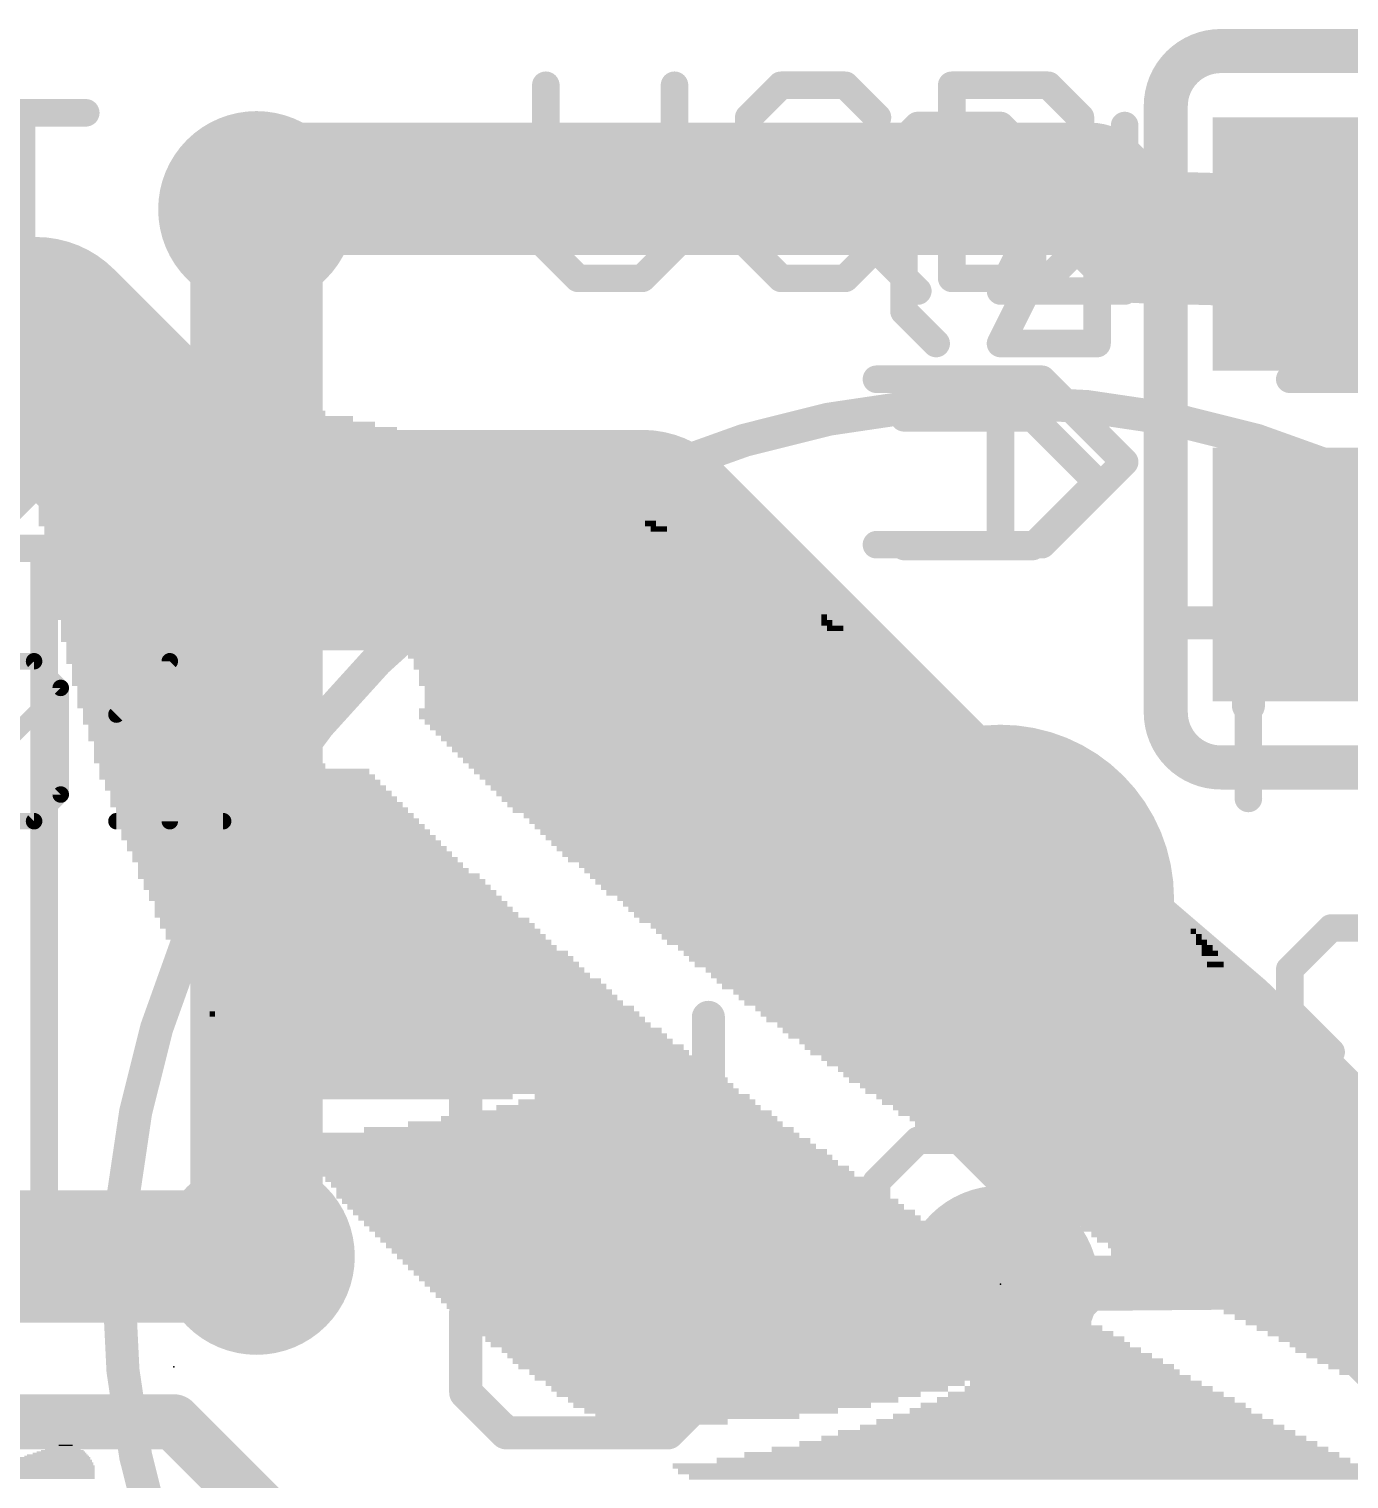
# Model space of a CAD drawing. Extents: x -1.3 to 52.1, y -0.1 to 23.3.
# Drawn here: x 18 to 24.09, y 11.42 to 18.1 of the extents above; entities that cross this region are included whole.
import ezdxf

# ---------------------------------------------------------------- set-up
doc = ezdxf.new("R2010")
doc.units = 0
for name, color, linetype in [('1', 12, 'CONTINUOUS'), ('16', 132, 'CONTINUOUS'), ('17', 110, 'CONTINUOUS'), ('18', 110, 'CONTINUOUS'), ('21', 40, 'CONTINUOUS'), ('22', 40, 'CONTINUOUS'), ('23', 53, 'CONTINUOUS'), ('26', 253, 'CONTINUOUS'), ('27', 5, 'CONTINUOUS')]:
    doc.layers.add(name, color=color, linetype=linetype)

# ---------------------------------------------------------------- blocks, each defined once
blk = doc.blocks.new('ROUNDP')
at = {"const_width": 0.5}
blk.add_lwpolyline([(0, -0.25, 1), (0, 0.25, 1), (0, -0.25)], format="xyb", dxfattribs=at)
blk = doc.blocks.new('RECT')
blk.add_solid([(-0.5, -0.5), (0.5, -0.5), (-0.5, 0.5), (0.5, 0.5)])
blk = doc.blocks.new('ROUNDV')
at = {"const_width": 0.5}
blk.add_lwpolyline([(0, -0.25, 1), (0, 0.25, 1), (0, -0.25)], format="xyb", dxfattribs=at)

msp = doc.modelspace()

# ---------------------------------------------------------------- linework, layer by layer
at = {"layer": '1'}
for points, const_width in [([(19.05, 12.446), (19.05, 17.272)], 0.6096), ([(17.78, 16.51), (18.034, 16.637)], 0.4064), ([(27.09, 12.358), (22.479, 12.319)], 0.254), ([(14.351, 11.684), (18.669, 11.684)], 0.254), ([(18.669, 11.684), (21.209, 9.144)], 0.254)]:
    msp.add_lwpolyline(points, dxfattribs=dict(at, const_width=const_width))
for points, const_width in [([(19.2024, 17.272, 1), (18.8976, 17.272)], 0.3048), ([(18.0794, 16.5461, 1), (17.9886, 16.7279)], 0.2032), ([(18.8976, 12.446, 1), (19.2024, 12.446)], 0.3048), ([(22.4785, 12.3825, 1), (22.4795, 12.2555)], 0.127), ([(18.7139, 11.7289, 1), (18.6241, 11.6391)], 0.127), ([(18.669, 11.6205, 1), (18.669, 11.7475)], 0.127)]:
    msp.add_lwpolyline(points, format="xyb", dxfattribs=dict(at, const_width=const_width))
at = {"layer": '16'}
for points, const_width in [([(19.018, 17.367), (22.892, 17.367)], 0.6096), ([(22.892, 17.367), (23.114, 17.145)], 0.6096), ([(19.05, 17.272), (19.018, 17.367)], 0.4064), ([(23.114, 17.145), (24.257, 17.113)], 0.6096), ([(24.257, 17.113), (26.162, 17.113)], 0.6096), ([(17.145, 15.748), (18.034, 16.637)], 1.016), ([(18.034, 16.637), (18.923, 15.748)], 1.016), ([(18.923, 15.748), (20.828, 15.748)], 1.016), ([(20.828, 15.748), (22.479, 14.097)], 1.016), ([(22.479, 14.097), (23.368, 13.335)], 1.016), ([(22.733, 14.097), (22.479, 14.097)], 0.254), ([(23.368, 13.335), (25.527, 11.176)], 1.016), ([(16.637, 12.446), (19.05, 12.446)], 0.6096), ([(22.479, 12.319), (22.606, 12.319)], 0.254)]:
    msp.add_lwpolyline(points, dxfattribs=dict(at, const_width=const_width))
for points, const_width in [([(19.018, 17.5194, 1), (19.018, 17.2146)], 0.3048), ([(22.9998, 17.4748, 1), (22.7842, 17.2592)], 0.3048), ([(22.892, 17.2146, 1), (22.892, 17.5194)], 0.3048), ([(19.1143, 17.3994, 1), (18.9217, 17.3346)], 0.2032), ([(23.1183, 17.2973, 1), (23.1097, 16.9927)], 0.3048), ([(18.9537, 17.2396, 1), (19.1463, 17.3044)], 0.2032), ([(23.0062, 17.0372, 1), (23.2218, 17.2528)], 0.3048), ([(24.257, 17.2654, 1), (24.257, 16.9606)], 0.3048), ([(18.2136, 16.8166, 1), (17.8544, 16.4574)], 0.508), ([(18.2136, 16.4574, 1), (17.8544, 16.8166)], 0.508), ([(18.923, 16.002, 1), (18.923, 15.494)], 0.508), ([(21.0076, 15.9276, 1), (20.6484, 15.5684)], 0.508), ([(20.828, 15.494, 1), (20.828, 16.002)], 0.508), ([(18.7434, 15.5684, 1), (19.1026, 15.9276)], 0.508), ([(22.6443, 14.2899, 1), (22.3137, 13.9041)], 0.508), ([(22.2994, 13.9174, 1), (22.6586, 14.2766)], 0.508), ([(22.479, 14.1605, 1), (22.479, 14.0335)], 0.127), ([(22.733, 14.0335, 1), (22.733, 14.1605)], 0.127), ([(23.5476, 13.5146, 1), (23.1884, 13.1554)], 0.508), ([(23.2027, 13.1421, 1), (23.5333, 13.5279)], 0.508), ([(19.05, 12.2936, 1), (19.05, 12.5984)], 0.3048), ([(22.479, 12.3825, 1), (22.479, 12.2555)], 0.127), ([(22.606, 12.2555, 1), (22.606, 12.3825)], 0.127)]:
    msp.add_lwpolyline(points, format="xyb", dxfattribs=dict(at, const_width=const_width))
at = {"layer": '21'}
for points, const_width in [([(20.3835, 17.8443), (20.3835, 17.1028)], 0.127), ([(20.9767, 17.1028), (20.9767, 17.8443)], 0.127), ([(21.4673, 17.8443), (21.319, 17.696)], 0.127), ([(21.7639, 17.8443), (21.4673, 17.8443)], 0.127), ([(21.9122, 17.696), (21.7639, 17.8443)], 0.127), ([(22.2545, 16.9545), (22.2545, 17.8443)], 0.127), ([(22.2545, 17.8443), (22.6994, 17.8443)], 0.127), ([(22.6994, 17.8443), (22.8477, 17.696)], 0.127), ([(17.67, 17.7173), (18.2631, 17.7173)], 0.127), ([(17.9666, 16.8275), (17.9666, 17.7173)], 0.127), ([(21.319, 17.696), (21.319, 17.5477)], 0.127), ([(22.8477, 17.696), (22.8477, 17.5477)], 0.127), ([(21.319, 17.5477), (21.4673, 17.3994)], 0.127), ([(22.8477, 17.5477), (22.6994, 17.3994)], 0.127), ([(21.4673, 17.3994), (21.7639, 17.3994)], 0.127), ([(21.7639, 17.3994), (21.9122, 17.2511)], 0.127), ([(22.2545, 17.3994), (22.6994, 17.3994)], 0.127), ([(22.6994, 17.3994), (22.8477, 17.2511)], 0.127), ([(21.9122, 17.2511), (21.9122, 17.1028)], 0.127), ([(22.8477, 17.2511), (22.8477, 17.1028)], 0.127), ([(20.3835, 17.1028), (20.5318, 16.9545)], 0.127), ([(20.8284, 16.9545), (20.9767, 17.1028)], 0.127), ([(21.4673, 16.9545), (21.319, 17.1028)], 0.127), ([(21.9122, 17.1028), (21.7639, 16.9545)], 0.127), ([(22.8477, 17.1028), (22.6994, 16.9545)], 0.127), ([(20.5318, 16.9545), (20.8284, 16.9545)], 0.127), ([(21.7639, 16.9545), (21.4673, 16.9545)], 0.127), ([(22.6994, 16.9545), (22.2545, 16.9545)], 0.127), ([(14.721, 15.71), (18.071, 15.71)], 0.127), ([(18.071, 15.71), (18.071, 12.36)], 0.127), ([(23.622, 15.748), (23.622, 14.986)], 0.1524), ([(23.241, 15.367), (24.003, 15.367)], 0.1524), ([(20.2007, 13.5483), (20.0142, 13.3619)], 0.1524), ([(20.3871, 13.5483), (20.2007, 13.5483)], 0.1524), ([(21.1328, 12.8026), (20.3871, 13.5483)], 0.1524), ([(21.1328, 13.5483), (21.1328, 12.8026)], 0.1524), ([(20.0142, 13.3619), (20.0142, 12.989)], 0.1524), ([(20.0142, 12.989), (20.2007, 12.8026)], 0.1524), ([(20.2007, 12.3789), (20.0142, 12.1925)], 0.1524), ([(21.1328, 12.1925), (20.9464, 12.3789)], 0.1524), ([(18.071, 12.36), (14.721, 12.36)], 0.127), ([(20.0142, 12.1925), (20.0142, 11.8196)], 0.1524), ([(21.1328, 11.8196), (21.1328, 12.1925)], 0.1524), ([(20.0142, 11.8196), (20.2007, 11.6332)], 0.1524), ([(20.9464, 11.6332), (21.1328, 11.8196)], 0.1524), ([(20.2007, 11.6332), (20.9464, 11.6332)], 0.1524)]:
    msp.add_lwpolyline(points, dxfattribs=dict(at, const_width=const_width))
for points, const_width in [([(20.4153, 17.8443, 1), (20.3518, 17.8443)], 0.0635), ([(21.0084, 17.8443, 1), (20.9449, 17.8443)], 0.0635), ([(21.4673, 17.876, 1), (21.4673, 17.8125)], 0.0635), ([(21.4898, 17.8218, 1), (21.4449, 17.8667)], 0.0635), ([(21.7863, 17.8667, 1), (21.7414, 17.8218)], 0.0635), ([(21.7639, 17.8125, 1), (21.7639, 17.876)], 0.0635), ([(22.2545, 17.876, 1), (22.2545, 17.8125)], 0.0635), ([(22.2863, 17.8443, 1), (22.2228, 17.8443)], 0.0635), ([(22.7219, 17.8667, 1), (22.677, 17.8218)], 0.0635), ([(22.6994, 17.8125, 1), (22.6994, 17.876)], 0.0635), ([(17.9983, 17.7173, 1), (17.9348, 17.7173)], 0.0635), ([(18.2631, 17.6855, 1), (18.2631, 17.749)], 0.0635), ([(21.3508, 17.696, 1), (21.2873, 17.696)], 0.0635), ([(21.2966, 17.7184, 1), (21.3415, 17.6735)], 0.0635), ([(21.8897, 17.6735, 1), (21.9346, 17.7184)], 0.0635), ([(22.8795, 17.696, 1), (22.816, 17.696)], 0.0635), ([(22.8253, 17.6735, 1), (22.8702, 17.7184)], 0.0635), ([(21.2873, 17.5477, 1), (21.3508, 17.5477)], 0.0635), ([(21.3415, 17.5701, 1), (21.2966, 17.5252)], 0.0635), ([(22.816, 17.5477, 1), (22.8795, 17.5477)], 0.0635), ([(22.8702, 17.5252, 1), (22.8253, 17.5701)], 0.0635), ([(21.4673, 17.4311, 1), (21.4673, 17.3676)], 0.0635), ([(21.4449, 17.3769, 1), (21.4898, 17.4218)], 0.0635), ([(21.7863, 17.4218, 1), (21.7414, 17.3769)], 0.0635), ([(21.7639, 17.3676, 1), (21.7639, 17.4311)], 0.0635), ([(22.2545, 17.4311, 1), (22.2545, 17.3676)], 0.0635), ([(22.7219, 17.4218, 1), (22.677, 17.3769)], 0.0635), ([(22.677, 17.4218, 1), (22.7219, 17.3769)], 0.0635), ([(22.6994, 17.3676, 1), (22.6994, 17.4311)], 0.0635), ([(21.9439, 17.2511, 1), (21.8804, 17.2511)], 0.0635), ([(22.8795, 17.2511, 1), (22.816, 17.2511)], 0.0635), ([(21.8897, 17.2286, 1), (21.9346, 17.2735)], 0.0635), ([(22.8253, 17.2286, 1), (22.8702, 17.2735)], 0.0635), ([(20.406, 17.1252, 1), (20.361, 17.0803)], 0.0635), ([(20.3518, 17.1028, 1), (20.4153, 17.1028)], 0.0635), ([(20.9449, 17.1028, 1), (21.0084, 17.1028)], 0.0635), ([(20.9991, 17.0803, 1), (20.9542, 17.1252)], 0.0635), ([(21.3415, 17.1252, 1), (21.2966, 17.0803)], 0.0635), ([(21.8804, 17.1028, 1), (21.9439, 17.1028)], 0.0635), ([(21.9346, 17.0803, 1), (21.8897, 17.1252)], 0.0635), ([(22.816, 17.1028, 1), (22.8795, 17.1028)], 0.0635), ([(22.8702, 17.0803, 1), (22.8253, 17.1252)], 0.0635), ([(20.5318, 16.9862, 1), (20.5318, 16.9228)], 0.0635), ([(20.5093, 16.932, 1), (20.5542, 16.977)], 0.0635), ([(20.8059, 16.977, 1), (20.8508, 16.932)], 0.0635), ([(20.8284, 16.9228, 1), (20.8284, 16.9862)], 0.0635), ([(21.4673, 16.9862, 1), (21.4673, 16.9228)], 0.0635), ([(21.4449, 16.932, 1), (21.4898, 16.977)], 0.0635), ([(21.7414, 16.977, 1), (21.7863, 16.932)], 0.0635), ([(21.7639, 16.9228, 1), (21.7639, 16.9862)], 0.0635), ([(22.2545, 16.9862, 1), (22.2545, 16.9228)], 0.0635), ([(22.2228, 16.9545, 1), (22.2863, 16.9545)], 0.0635), ([(22.677, 16.977, 1), (22.7219, 16.932)], 0.0635), ([(22.6994, 16.9228, 1), (22.6994, 16.9862)], 0.0635), ([(17.9348, 16.8275, 1), (17.9983, 16.8275)], 0.0635), ([(22.479, 8.255, 1), (22.479, 16.383, 1), (22.479, 8.255)], 0.1524), ([(18.1028, 15.71, 1), (18.0393, 15.71)], 0.0635), ([(18.071, 15.6783, 1), (18.071, 15.7418)], 0.0635), ([(23.6601, 15.748, 1), (23.5839, 15.748)], 0.0762), ([(23.241, 15.4051, 1), (23.241, 15.3289)], 0.0762), ([(24.003, 15.3289, 1), (24.003, 15.4051)], 0.0762), ([(23.5839, 14.986, 1), (23.6601, 14.986)], 0.0762), ([(20.2007, 13.5864, 1), (20.2007, 13.5102)], 0.0762), ([(20.2276, 13.5214, 1), (20.1737, 13.5752)], 0.0762), ([(20.414, 13.5752, 1), (20.3602, 13.5214)], 0.0762), ([(20.3871, 13.5102, 1), (20.3871, 13.5864)], 0.0762), ([(21.1709, 13.5483, 1), (21.0947, 13.5483)], 0.0762), ([(20.0523, 13.3619, 1), (19.9761, 13.3619)], 0.0762), ([(19.9873, 13.3888, 1), (20.0412, 13.3349)], 0.0762), ([(20.0412, 13.016, 1), (19.9873, 12.9621)], 0.0762), ([(19.9761, 12.989, 1), (20.0523, 12.989)], 0.0762), ([(20.1737, 12.7757, 1), (20.2276, 12.8295)], 0.0762), ([(21.0947, 12.8026, 1), (21.1709, 12.8026)], 0.0762), ([(21.1059, 12.7757, 1), (21.1597, 12.8295)], 0.0762), ([(20.2276, 12.352, 1), (20.1737, 12.4058)], 0.0762), ([(20.9733, 12.4058, 1), (20.9194, 12.352)], 0.0762), ([(18.0393, 12.36, 1), (18.1028, 12.36)], 0.0635), ([(18.071, 12.3283, 1), (18.071, 12.3918)], 0.0635), ([(20.0523, 12.1925, 1), (19.9761, 12.1925)], 0.0762), ([(19.9873, 12.2194, 1), (20.0412, 12.1655)], 0.0762), ([(21.1709, 12.1925, 1), (21.0947, 12.1925)], 0.0762), ([(21.1059, 12.1655, 1), (21.1597, 12.2194)], 0.0762), ([(20.0412, 11.8466, 1), (19.9873, 11.7927)], 0.0762), ([(19.9761, 11.8196, 1), (20.0523, 11.8196)], 0.0762), ([(21.0947, 11.8196, 1), (21.1709, 11.8196)], 0.0762), ([(21.1597, 11.7927, 1), (21.1059, 11.8466)], 0.0762), ([(20.2007, 11.6713, 1), (20.2007, 11.5951)], 0.0762), ([(20.1737, 11.6063, 1), (20.2276, 11.6601)], 0.0762), ([(20.9194, 11.6601, 1), (20.9733, 11.6063)], 0.0762), ([(20.9464, 11.5951, 1), (20.9464, 11.6713)], 0.0762)]:
    msp.add_lwpolyline(points, format="xyb", dxfattribs=dict(at, const_width=const_width))
at = {"layer": '22'}
for points, const_width in [([(23.495, 18.002, 0.4142), (23.241, 17.748)], 0.2032), ([(23.495, 18.0528, 1), (23.495, 17.9512)], 0.1016), ([(23.495, 17.9512, 1), (23.495, 18.0528)], 0.1016), ([(23.2918, 17.748, 1), (23.1902, 17.748)], 0.1016), ([(23.1902, 17.748, 1), (23.2918, 17.748)], 0.1016), ([(22.1828, 17.2789, 1), (22.1828, 17.2154)], 0.0635), ([(22.2052, 17.2247, 1), (22.1603, 17.2696)], 0.0635), ([(22.5018, 17.2696, 1), (22.4569, 17.2247)], 0.0635), ([(22.4794, 17.2154, 1), (22.4794, 17.2789)], 0.0635), ([(22.956, 17.2472, 1), (22.8925, 17.2472)], 0.0635), ([(22.012, 17.1213, 1), (22.057, 17.0764)], 0.0635), ([(22.0663, 17.0989, 1), (22.0028, 17.0989)], 0.0635), ([(22.6594, 17.0989, 1), (22.5959, 17.0989)], 0.0635), ([(22.6052, 17.0764, 1), (22.6501, 17.1213)], 0.0635), ([(22.5959, 16.9506, 1), (22.6594, 16.9506)], 0.0635), ([(22.6561, 16.9364, 1), (22.5993, 16.9648)], 0.0635), ([(22.057, 16.8247, 1), (22.012, 16.7798)], 0.0635), ([(22.0028, 16.8023, 1), (22.0663, 16.8023)], 0.0635), ([(22.1603, 16.6315, 1), (22.2052, 16.6764)], 0.0635), ([(22.4794, 16.6857, 1), (22.4794, 16.6222)], 0.0635), ([(22.9243, 16.6222, 1), (22.9243, 16.6857)], 0.0635), ([(22.451, 16.6682, 1), (22.5078, 16.6398)], 0.0635), ([(22.8925, 16.654, 1), (22.956, 16.654)], 0.0635), ([(22.0345, 16.3434, 1), (22.0345, 16.2799)], 0.0635), ([(22.5111, 16.3116, 1), (22.4476, 16.3116)], 0.0635), ([(22.6501, 16.3341, 1), (22.6052, 16.2892)], 0.0635), ([(22.6277, 16.2799, 1), (22.6277, 16.3434)], 0.0635), ([(22.9467, 15.9926, 1), (22.9018, 16.0375)], 0.0635), ([(22.9018, 15.9926, 1), (22.9467, 16.0375)], 0.0635), ([(22.0345, 15.7502, 1), (22.0345, 15.6867)], 0.0635), ([(22.6052, 15.7409, 1), (22.6501, 15.696)], 0.0635), ([(22.6277, 15.6867, 1), (22.6277, 15.7502)], 0.0635), ([(22.4476, 15.7185, 1), (22.5111, 15.7185)], 0.0635), ([(23.241, 14.954, 0.4142), (23.495, 14.7)], 0.2032), ([(23.2918, 14.954, 1), (23.1902, 14.954)], 0.1016), ([(23.1902, 14.954, 1), (23.2918, 14.954)], 0.1016), ([(23.495, 14.7508, 1), (23.495, 14.6492)], 0.1016), ([(23.495, 14.6492, 1), (23.495, 14.7508)], 0.1016)]:
    msp.add_lwpolyline(points, format="xyb", dxfattribs=dict(at, const_width=const_width))
for points, const_width in [([(25.019, 18.002), (23.495, 18.002)], 0.2032), ([(23.241, 17.748), (23.241, 14.954)], 0.2032), ([(22.1828, 17.2472), (22.0345, 17.0989)], 0.127), ([(22.4794, 17.2472), (22.1828, 17.2472)], 0.127), ([(22.6277, 17.0989), (22.4794, 17.2472)], 0.127), ([(22.9243, 17.2472), (22.9243, 16.654)], 0.127), ([(22.0345, 17.0989), (22.0345, 16.8023)], 0.127), ([(22.6277, 16.9506), (22.6277, 17.0989)], 0.127), ([(22.4794, 16.654), (22.6277, 16.9506)], 0.127), ([(22.0345, 16.8023), (22.1828, 16.654)], 0.127), ([(22.9243, 16.654), (22.4794, 16.654)], 0.127), ([(22.6277, 16.3116), (22.0345, 16.3116)], 0.127), ([(22.4794, 15.7185), (22.4794, 16.3116)], 0.127), ([(22.9243, 16.015), (22.6277, 16.3116)], 0.127), ([(22.6277, 15.7185), (22.9243, 16.015)], 0.127), ([(22.0345, 15.7185), (22.6277, 15.7185)], 0.127), ([(25.019, 14.7), (23.495, 14.7)], 0.2032)]:
    msp.add_lwpolyline(points, dxfattribs=dict(at, const_width=const_width))
at = {"layer": '23'}
for p in [(22.479, 12.319), (18.669, 11.938)]:
    msp.add_point(p, dxfattribs=at)
at = {"layer": '26', "const_width": 0.127}
for points in [[(22.0982, 17.6587), (21.9075, 17.4681)], [(22.4795, 17.6587), (22.0982, 17.6587)], [(22.6701, 17.4681), (22.4795, 17.6587)], [(23.0515, 17.6587), (23.0515, 16.8961)], [(21.9075, 17.4681), (21.9075, 17.0868)], [(22.6701, 17.2774), (22.6701, 17.4681)], [(23.8125, 17.4681), (24.9565, 17.4681)], [(22.4795, 16.8961), (22.6701, 17.2774)], [(21.9075, 17.0868), (22.0982, 16.8961)], [(23.0515, 16.8961), (22.4795, 16.8961)], [(22.6701, 16.4893), (21.9075, 16.4893)], [(22.4795, 15.7267), (22.4795, 16.4893)], [(23.0515, 16.108), (22.6701, 16.4893)], [(24.5752, 16.4893), (23.8125, 16.4893)], [(22.6701, 15.7267), (23.0515, 16.108)], [(21.9075, 15.7267), (22.6701, 15.7267)], [(23.8125, 15.7267), (24.5752, 15.7267)], [(21.7168, 14.5573), (21.7168, 15.3199)], [(23.6218, 14.5573), (23.6218, 15.3199)], [(23.0515, 13.7692), (23.0515, 14.1506)], [(21.9075, 13.7692), (22.0982, 13.9599)], [(22.0982, 13.9599), (23.0515, 13.9599)], [(23.8125, 13.7692), (24.0032, 13.9599)], [(24.0032, 13.9599), (24.9565, 13.9599)], [(21.9075, 13.5786), (21.9075, 13.7692)], [(23.8125, 13.5786), (23.8125, 13.7692)], [(22.0982, 13.3879), (21.9075, 13.5786)], [(24.0032, 13.3879), (23.8125, 13.5786)], [(22.0982, 12.9812), (21.9075, 12.7905)], [(22.2888, 12.9812), (22.0982, 12.9812)], [(22.4795, 12.7905), (22.2888, 12.9812)], [(22.8608, 12.9812), (23.0515, 12.7905)], [(24.0032, 12.9812), (23.8125, 12.7905)], [(24.1938, 12.9812), (24.0032, 12.9812)], [(21.9075, 12.7905), (21.9075, 12.4092)], [(22.4795, 12.4092), (22.4795, 12.7905)], [(23.0515, 12.7905), (23.0515, 12.4092)], [(23.8125, 12.7905), (23.8125, 12.4092)], [(21.9075, 12.4092), (22.0982, 12.2185)], [(22.6701, 12.2185), (22.4795, 12.4092)], [(23.0515, 12.4092), (22.8608, 12.2185)], [(23.8125, 12.4092), (24.0032, 12.2185)], [(22.8608, 12.2185), (22.6701, 12.2185)]]:
    msp.add_lwpolyline(points, dxfattribs=at)
at = {"layer": '26', "const_width": 0.0635}
for points in [[(22.0982, 17.6905, 1), (22.0982, 17.627)], [(22.1206, 17.6363, 1), (22.0757, 17.6812)], [(22.5019, 17.6812, 1), (22.457, 17.6363)], [(22.4795, 17.627, 1), (22.4795, 17.6905)], [(23.0832, 17.6587, 1), (23.0197, 17.6587)], [(21.885, 17.4905, 1), (21.93, 17.4456)], [(21.9393, 17.4681, 1), (21.8758, 17.4681)], [(22.7019, 17.4681, 1), (22.6384, 17.4681)], [(22.6477, 17.4456, 1), (22.6926, 17.4905)], [(23.8125, 17.4998, 1), (23.8125, 17.4363)], [(22.6985, 17.2632, 1), (22.6418, 17.2916)], [(22.6384, 17.2774, 1), (22.7019, 17.2774)], [(21.93, 17.1092, 1), (21.885, 17.0643)], [(21.8758, 17.0868, 1), (21.9393, 17.0868)], [(22.0757, 16.8736, 1), (22.1206, 16.9185)], [(22.4795, 16.9278, 1), (22.4795, 16.8643)], [(22.4511, 16.9103, 1), (22.5079, 16.8819)], [(23.0197, 16.8961, 1), (23.0832, 16.8961)], [(23.0515, 16.8643, 1), (23.0515, 16.9278)], [(21.9075, 16.5211, 1), (21.9075, 16.4576)], [(22.5112, 16.4893, 1), (22.4477, 16.4893)], [(22.6926, 16.5118, 1), (22.6477, 16.4669)], [(22.6701, 16.4576, 1), (22.6701, 16.5211)], [(23.8125, 16.5211, 1), (23.8125, 16.4576)], [(23.0739, 16.0856, 1), (23.029, 16.1305)], [(23.029, 16.0856, 1), (23.0739, 16.1305)], [(21.9075, 15.7584, 1), (21.9075, 15.6949)], [(22.6477, 15.7491, 1), (22.6926, 15.7042)], [(22.6701, 15.6949, 1), (22.6701, 15.7584)], [(23.8125, 15.7584, 1), (23.8125, 15.6949)], [(22.4477, 15.7267, 1), (22.5112, 15.7267)], [(21.7486, 15.3199, 1), (21.6851, 15.3199)], [(23.6536, 15.3199, 1), (23.5901, 15.3199)], [(21.6851, 14.5573, 1), (21.7486, 14.5573)], [(23.5901, 14.5573, 1), (23.6536, 14.5573)], [(23.0832, 14.1506, 1), (23.0197, 14.1506)], [(22.0982, 13.9916, 1), (22.0982, 13.9281)], [(22.1206, 13.9374, 1), (22.0757, 13.9823)], [(23.0515, 13.9281, 1), (23.0515, 13.9916)], [(24.0032, 13.9916, 1), (24.0032, 13.9281)], [(24.0256, 13.9374, 1), (23.9807, 13.9823)], [(21.885, 13.7917, 1), (21.93, 13.7468)], [(21.9393, 13.7692, 1), (21.8758, 13.7692)], [(23.0197, 13.7692, 1), (23.0832, 13.7692)], [(23.79, 13.7917, 1), (23.835, 13.7468)], [(23.8442, 13.7692, 1), (23.7808, 13.7692)], [(21.93, 13.601, 1), (21.885, 13.5561)], [(23.835, 13.601, 1), (23.79, 13.5561)], [(21.8758, 13.5786, 1), (21.9393, 13.5786)], [(23.7808, 13.5786, 1), (23.8442, 13.5786)], [(22.0757, 13.3654, 1), (22.1206, 13.4104)], [(23.9807, 13.3654, 1), (24.0256, 13.4104)], [(22.0982, 13.0129, 1), (22.0982, 12.9494)], [(22.1206, 12.9587, 1), (22.0757, 13.0036)], [(22.3113, 13.0036, 1), (22.2664, 12.9587)], [(22.2888, 12.9494, 1), (22.2888, 13.0129)], [(22.8833, 13.0036, 1), (22.8384, 12.9587)], [(24.0032, 13.0129, 1), (24.0032, 12.9494)], [(24.0256, 12.9587, 1), (23.9807, 13.0036)], [(21.885, 12.8129, 1), (21.93, 12.768)], [(21.9393, 12.7905, 1), (21.8758, 12.7905)], [(22.5112, 12.7905, 1), (22.4477, 12.7905)], [(22.457, 12.768, 1), (22.5019, 12.8129)], [(23.0832, 12.7905, 1), (23.0197, 12.7905)], [(23.029, 12.768, 1), (23.0739, 12.8129)], [(23.79, 12.8129, 1), (23.835, 12.768)], [(23.8442, 12.7905, 1), (23.7808, 12.7905)], [(21.93, 12.4316, 1), (21.885, 12.3867)], [(21.8758, 12.4092, 1), (21.9393, 12.4092)], [(22.5019, 12.4316, 1), (22.457, 12.3867)], [(22.4477, 12.4092, 1), (22.5112, 12.4092)], [(23.0197, 12.4092, 1), (23.0832, 12.4092)], [(23.0739, 12.3867, 1), (23.029, 12.4316)], [(23.835, 12.4316, 1), (23.79, 12.3867)], [(23.7808, 12.4092, 1), (23.8442, 12.4092)], [(22.0757, 12.1961, 1), (22.1206, 12.241)], [(22.6701, 12.2503, 1), (22.6701, 12.1868)], [(22.6477, 12.1961, 1), (22.6926, 12.241)], [(22.8384, 12.241, 1), (22.8833, 12.1961)], [(22.8608, 12.1868, 1), (22.8608, 12.2503)], [(23.9807, 12.1961, 1), (24.0256, 12.241)]]:
    msp.add_lwpolyline(points, format="xyb", dxfattribs=at)
at = {"layer": '27', "const_width": 0.0762}
for points in [[(17.7791, 15.1895), (18.0249, 15.1895)], [(18.0249, 15.1895), (18.1478, 15.0667)], [(18.4047, 14.9438), (18.6504, 15.1895)], [(18.6504, 15.1895), (18.6504, 14.4523)], [(17.6563, 14.5752), (18.1478, 15.0667)], [(18.1478, 15.0667), (18.1478, 14.5752)], [(18.1478, 14.5752), (18.0249, 14.4523)], [(18.0249, 14.4523), (17.7791, 14.4523)], [(18.4047, 14.4523), (18.8962, 14.4523)]]:
    msp.add_lwpolyline(points, dxfattribs=at)
at = {"layer": '27', "const_width": 0.0381}
for points in [[(18.0384, 15.203, 1), (18.0114, 15.1761)], [(18.0249, 15.1705, 1), (18.0249, 15.2086)], [(18.6695, 15.1895, 1), (18.6314, 15.1895)], [(18.6639, 15.1761, 1), (18.637, 15.203)], [(18.1668, 15.0667, 1), (18.1287, 15.0667)], [(18.1612, 15.0532, 1), (18.1343, 15.0801)], [(18.1343, 15.0532, 1), (18.1612, 15.0801)], [(18.3912, 14.9573, 1), (18.4182, 14.9303)], [(18.1287, 14.5752, 1), (18.1668, 14.5752)], [(18.1612, 14.5617, 1), (18.1343, 14.5886)], [(18.0114, 14.4658, 1), (18.0384, 14.4388)], [(18.0249, 14.4333, 1), (18.0249, 14.4714)], [(18.4047, 14.4714, 1), (18.4047, 14.4333)], [(18.6314, 14.4523, 1), (18.6695, 14.4523)], [(18.8962, 14.4333, 1), (18.8962, 14.4714)]]:
    msp.add_lwpolyline(points, format="xyb", dxfattribs=at)

# ---------------------------------------------------------------- block references
at = {"layer": '16', "xscale": 1.1684, "yscale": 1.6002, "rotation": 270}
for p in [(24.257, 17.113), (24.257, 15.589)]:
    msp.add_blockref('RECT', p, dxfattribs=at)
at = {"layer": '17', "xscale": 1.6002, "yscale": 1.6002, "rotation": 270}
msp.add_blockref('ROUNDP', (22.479, 14.097), dxfattribs=at)
msp.add_blockref('ROUNDP', (22.479, 14.097), dxfattribs=at)
at = {"layer": '18', "xscale": 0.9064, "yscale": 0.9064}
for p in [(19.05, 17.272), (19.05, 17.272), (18.034, 16.637), (18.034, 16.637), (19.05, 12.446), (19.05, 12.446), (22.479, 12.319), (22.479, 12.319)]:
    msp.add_blockref('ROUNDV', p, dxfattribs=at)
at = {"layer": '21', "rotation": 180}
for p, xscale, yscale in [((18.1641, 11.5633), 0.1397, 0.0063), ((18.1705, 11.5697), 0.1016, 0.0064), ((18.1706, 11.5761), 0.0635, 0.0063), ((18.0912, 11.4935), 0.4127, 0.0064), ((18.0944, 11.4999), 0.3937, 0.0063), ((18.1039, 11.5062), 0.3747, 0.0064), ((18.1134, 11.5126), 0.3429, 0.0063), ((18.1197, 11.5189), 0.3302, 0.0064), ((18.1293, 11.5252), 0.2985, 0.0063), ((18.1324, 11.5316), 0.2794, 0.0064), ((18.142, 11.538), 0.2477, 0.0063), ((18.1483, 11.5443), 0.2222, 0.0064), ((18.1547, 11.5507), 0.1969, 0.0063), ((18.1578, 11.557), 0.1651, 0.0064), ((17.9959, 11.43), 0.616, 0.0064), ((18.0054, 11.4364), 0.5969, 0.0063), ((18.015, 11.4427), 0.5779, 0.0064), ((18.0245, 11.449), 0.5588, 0.0063), ((18.0372, 11.4554), 0.5334, 0.0064), ((18.0435, 11.4618), 0.5207, 0.0063), ((18.0563, 11.4681), 0.4953, 0.0064), ((18.0626, 11.4745), 0.4826, 0.0063), ((18.0721, 11.4808), 0.4636, 0.0064), ((18.0785, 11.4871), 0.4381, 0.0063), ((17.9864, 11.4237), 0.635, 0.0063)]:
    msp.add_blockref('RECT', p, dxfattribs=dict(at, xscale=xscale, yscale=yscale))
at = {"layer": '22', "yscale": 0.0254, "rotation": 180}
for p, xscale in [((18.2245, 16.4592), 0.4572), ((18.3769, 16.4338), 0.762), ((18.4785, 16.4084), 0.9652), ((18.5547, 16.383), 1.1176), ((18.6182, 16.3576), 1.2446), ((18.6817, 16.3322), 1.3716), ((18.7452, 16.3068), 1.4986), ((18.796, 16.2814), 1.6002), ((18.8595, 16.256), 1.6764), ((18.9103, 16.2306), 1.778), ((18.9484, 16.2052), 1.8542), ((18.9865, 16.1798), 1.9304), ((19.0246, 16.1544), 2.0066), ((19.0754, 16.129), 2.1082), ((19.1008, 16.1036), 2.159), ((19.1389, 16.0782), 2.2352), ((19.177, 16.0528), 2.3114), ((19.2151, 16.0274), 2.3876), ((19.2405, 16.002), 2.4384), ((19.2786, 15.9766), 2.4638), ((19.2913, 15.9512), 2.4892), ((19.304, 15.9258), 2.5146), ((19.3167, 15.9004), 2.54), ((19.3294, 15.875), 2.5654), ((19.3421, 15.8496), 2.5908), ((19.3548, 15.8242), 2.6162), ((19.3802, 15.7988), 2.6162), ((19.3929, 15.7734), 2.6416), ((20.8661, 15.8242), 0.0508), ((20.9042, 15.7988), 0.0762), ((20.9423, 15.7734), 0.1016), ((19.3929, 15.748), 2.6416), ((19.4056, 15.7226), 2.667), ((19.4183, 15.6972), 2.6924), ((20.9677, 15.748), 0.1524), ((21.0058, 15.7226), 0.1778), ((21.0312, 15.6972), 0.2286), ((19.431, 15.6718), 2.7178), ((19.4437, 15.6464), 2.7432), ((21.0566, 15.6718), 0.2286), ((21.082, 15.6464), 0.2286), ((19.4691, 15.621), 2.7432), ((19.4691, 15.5956), 2.7432), ((19.4818, 15.5702), 2.7686), ((21.0947, 15.621), 0.254), ((21.1201, 15.5956), 0.254), ((21.1328, 15.5702), 0.2794), ((19.4945, 15.5448), 2.794), ((19.5072, 15.5194), 2.8194), ((19.5199, 15.494), 2.794), ((21.1582, 15.5448), 0.2794), ((21.1582, 15.5194), 0.2794), ((21.1836, 15.494), 0.2794), ((19.5326, 15.4686), 2.8194), ((19.5453, 15.4432), 2.8448), ((21.1963, 15.4686), 0.3048), ((21.2217, 15.4432), 0.3048), ((19.558, 15.4178), 2.8702), ((19.558, 15.3924), 2.8702), ((19.5834, 15.367), 2.8702), ((21.2217, 15.4178), 0.3048), ((21.2471, 15.3924), 0.3048), ((21.2598, 15.367), 0.3302), ((21.6662, 15.3924), 0.0254), ((21.6789, 15.367), 0.0508), ((18.7579, 15.3416), 1.2192), ((18.7325, 15.3162), 1.1684), ((20.32, 15.3416), 1.4478), ((20.3454, 15.3162), 1.397), ((21.2725, 15.3416), 0.3048), ((21.2852, 15.3162), 0.3302), ((21.717, 15.3416), 0.0762), ((21.7297, 15.3162), 0.1016), ((18.7198, 15.2908), 1.143), ((18.7071, 15.2654), 1.0668), ((18.6944, 15.24), 1.0414), ((20.3708, 15.2908), 1.397), ((20.4089, 15.2654), 1.3716), ((20.4089, 15.24), 1.3716), ((21.3106, 15.2908), 0.3302), ((21.3106, 15.2654), 0.3302), ((21.336, 15.24), 0.3302), ((21.7551, 15.2908), 0.1524), ((21.7805, 15.2654), 0.1524), ((21.8059, 15.24), 0.2032), ((18.6944, 15.2146), 1.0414), ((18.6817, 15.1892), 1.016), ((18.6944, 15.1638), 0.9906), ((20.4343, 15.2146), 1.3716), ((20.4597, 15.1892), 1.3716), ((20.4597, 15.1638), 1.3716), ((21.336, 15.2146), 0.3302), ((21.3614, 15.1892), 0.3302), ((21.3741, 15.1638), 0.3556), ((21.8313, 15.2146), 0.2032), ((21.8567, 15.1892), 0.254), ((21.8694, 15.1638), 0.2794), ((18.6817, 15.1384), 0.9652), ((18.6817, 15.113), 0.9652), ((20.4851, 15.1384), 1.3716), ((20.4978, 15.113), 1.397), ((21.3741, 15.1384), 0.3556), ((21.3995, 15.113), 0.3556), ((21.9075, 15.1384), 0.3048), ((21.9202, 15.113), 0.3302), ((18.6817, 15.0876), 0.9652), ((18.6817, 15.0622), 0.9144), ((18.6817, 15.0368), 0.9144), ((20.4978, 15.0876), 1.397), ((20.5232, 15.0622), 1.397), ((20.5232, 15.0368), 1.397), ((21.3995, 15.0876), 0.3556), ((21.4249, 15.0622), 0.3556), ((21.4249, 15.0368), 0.3556), ((21.9329, 15.0876), 0.3556), ((21.971, 15.0622), 0.381), ((21.9837, 15.0368), 0.4064), ((18.6817, 15.0114), 0.9144), ((18.6817, 14.986), 0.9144), ((18.7071, 14.9606), 0.9144), ((20.7264, 14.9606), 1.8542), ((20.7264, 15.0114), 1.8034), ((20.7264, 14.986), 1.8034), ((22.0091, 15.0114), 0.4064), ((22.0345, 14.986), 0.4572), ((22.0472, 14.9606), 0.4826), ((18.7071, 14.9352), 0.9144), ((18.7071, 14.9098), 0.9144), ((20.7264, 14.9352), 1.8542), ((20.7518, 14.9098), 1.8542), ((22.0599, 14.9352), 0.508), ((22.098, 14.9098), 0.5334), ((18.7325, 14.8844), 0.9144), ((18.7325, 14.859), 0.9144), ((18.7452, 14.8336), 0.9398), ((20.7645, 14.8844), 1.8288), ((20.7899, 14.859), 1.8288), ((20.8026, 14.8336), 1.8034), ((22.1107, 14.8844), 0.5588), ((22.1234, 14.859), 0.5842), ((22.1488, 14.8336), 0.5842), ((18.7579, 14.8082), 0.9144), ((18.7706, 14.7828), 0.9398), ((18.796, 14.7574), 0.9906), ((20.828, 14.8082), 1.8034), ((20.8407, 14.7828), 1.778), ((20.8534, 14.7574), 1.7526), ((22.1615, 14.8082), 0.6096), ((22.1869, 14.7828), 0.6604), ((22.1996, 14.7574), 0.6858), ((18.8087, 14.732), 1.016), ((18.8468, 14.7066), 1.0414), ((20.8788, 14.732), 1.7526), ((20.8915, 14.7066), 1.7272), ((22.225, 14.732), 0.6858), ((22.2377, 14.7066), 0.7112), ((18.9484, 14.6812), 1.2446), ((18.9611, 14.6558), 1.27), ((18.9865, 14.6304), 1.27), ((20.9042, 14.6812), 1.7018), ((20.9296, 14.6558), 1.7018), ((20.9423, 14.6304), 1.6764), ((22.2504, 14.6812), 0.7366), ((22.2758, 14.6558), 0.7874), ((22.3012, 14.6304), 0.7874), ((18.9992, 14.605), 1.2954), ((19.0246, 14.5796), 1.2954), ((20.9677, 14.605), 1.6764), ((20.9804, 14.5796), 1.651), ((22.3139, 14.605), 0.8128), ((22.3266, 14.5796), 0.8382), ((19.0373, 14.5542), 1.3208), ((19.05, 14.5288), 1.3462), ((19.0754, 14.5034), 1.3462), ((20.9931, 14.5542), 1.6256), ((21.0185, 14.5288), 1.6256), ((21.0312, 14.5034), 1.6002), ((22.3393, 14.5542), 0.8636), ((22.352, 14.5288), 0.889), ((22.3774, 14.5034), 0.889), ((19.0881, 14.478), 1.3716), ((19.1008, 14.4526), 1.397), ((19.1262, 14.4272), 1.397), ((21.0566, 14.478), 1.5494), ((21.082, 14.4526), 1.5494), ((21.0947, 14.4272), 1.524), ((22.3901, 14.478), 0.9144), ((22.4028, 14.4526), 0.9398), ((22.4155, 14.4272), 0.9652), ((19.1389, 14.4018), 1.4224), ((19.1516, 14.3764), 1.4478), ((21.1074, 14.4018), 1.4986), ((21.1328, 14.3764), 1.4986), ((22.4282, 14.4018), 0.9906), ((22.4409, 14.3764), 1.016), ((19.177, 14.351), 1.4478), ((19.1897, 14.3256), 1.4732), ((19.2151, 14.3002), 1.4732), ((21.1455, 14.351), 1.4732), ((21.1582, 14.3256), 1.4478), ((21.1709, 14.3002), 1.4224), ((22.4536, 14.351), 1.0414), ((22.4663, 14.3256), 1.016), ((22.479, 14.3002), 1.0414), ((19.2278, 14.2748), 1.4986), ((19.2532, 14.2494), 1.4986), ((19.2659, 14.224), 1.524), ((21.1963, 14.2748), 1.4224), ((21.2217, 14.2494), 1.3716), ((21.2344, 14.224), 1.3462), ((22.4917, 14.2748), 1.0668), ((22.4917, 14.2494), 1.0668), ((22.5044, 14.224), 1.0922), ((19.2913, 14.1986), 1.5748), ((19.3167, 14.1732), 1.5748), ((21.2471, 14.1986), 1.3208), ((21.2725, 14.1732), 1.3208), ((22.5044, 14.1986), 1.0922), ((22.5171, 14.1732), 1.1176), ((19.3294, 14.1478), 1.6002), ((19.3548, 14.1224), 1.6002), ((19.3675, 14.097), 1.6256), ((21.2852, 14.1478), 1.2954), ((21.2979, 14.1224), 1.27), ((21.3233, 14.097), 1.2192), ((22.5298, 14.1478), 1.143), ((22.5298, 14.1224), 1.143), ((22.5425, 14.097), 1.1684), ((19.3929, 14.0716), 1.6256), ((19.4056, 14.0462), 1.651), ((21.3487, 14.0716), 1.2192), ((21.3614, 14.0462), 1.1938), ((22.5679, 14.0716), 1.1684), ((22.5679, 14.0462), 1.1684), ((19.4183, 14.0208), 1.6764), ((19.4564, 13.9954), 1.7018), ((19.4691, 13.97), 1.7272), ((21.3741, 14.0208), 1.1684), ((21.9964, 13.9954), 2.3622), ((22.0345, 13.97), 2.3368), ((22.5806, 14.0208), 1.1938), ((19.4945, 13.9446), 1.7272), ((19.5072, 13.9192), 1.7526), ((19.5326, 13.8938), 1.7526), ((22.0599, 13.9446), 2.3368), ((22.0726, 13.9192), 2.3114), ((22.098, 13.8938), 2.3114), ((23.368, 13.9446), 0.0254), ((23.3934, 13.9192), 0.0254), ((23.4061, 13.8938), 0.0508), ((19.5453, 13.8684), 1.778), ((19.5834, 13.843), 1.8034), ((22.1234, 13.8684), 2.2606), ((22.1488, 13.843), 2.2606), ((23.4315, 13.8684), 0.0508), ((23.4442, 13.843), 0.0762), ((19.5961, 13.8176), 1.8288), ((19.6215, 13.7922), 1.8288), ((19.6342, 13.7668), 1.8542), ((22.1615, 13.8176), 2.2352), ((22.1869, 13.7922), 2.2352), ((22.225, 13.7668), 2.2098), ((23.4569, 13.8176), 0.1016), ((23.4696, 13.7922), 0.0762), ((23.4823, 13.7668), 0.1016), ((19.6596, 13.7414), 1.8542), ((19.6977, 13.716), 1.8796), ((19.7104, 13.6906), 1.905), ((22.2377, 13.7414), 2.1844), ((22.2631, 13.716), 2.1844), ((22.2758, 13.6906), 2.159), ((23.495, 13.7414), 0.127), ((23.5204, 13.716), 0.127), ((23.5331, 13.6906), 0.1524), ((19.7612, 13.6652), 1.8542), ((19.8247, 13.6398), 1.778), ((22.3139, 13.6652), 2.1336), ((22.3266, 13.6398), 2.1082), ((23.5585, 13.6652), 0.1524), ((23.5712, 13.6398), 0.1778), ((18.8468, 13.5636), 0.0254), ((19.8882, 13.6144), 1.7018), ((19.9771, 13.589), 1.6256), ((20.0787, 13.5636), 1.4732), ((22.352, 13.6144), 2.1082), ((22.3774, 13.589), 2.0574), ((22.4028, 13.5636), 2.0574), ((23.5839, 13.6144), 0.2032), ((23.6093, 13.589), 0.2032), ((23.622, 13.5636), 0.2286), ((19.8374, 13.5382), 2.0066), ((19.8628, 13.5128), 2.0066), ((19.9009, 13.4874), 2.032), ((22.4155, 13.5382), 2.032), ((22.4536, 13.5128), 2.0066), ((22.4663, 13.4874), 1.9812), ((23.6347, 13.5382), 0.254), ((23.6474, 13.5128), 0.2286), ((23.6601, 13.4874), 0.254), ((19.9136, 13.462), 2.0574), ((19.939, 13.4366), 2.0574), ((22.4917, 13.462), 1.9812), ((22.5298, 13.4366), 1.9558), ((23.6601, 13.462), 0.254), ((23.6855, 13.4366), 0.254), ((19.9771, 13.4112), 2.0828), ((19.9898, 13.3858), 2.1082), ((20.0152, 13.3604), 2.1082), ((22.5425, 13.4112), 1.9304), ((22.5679, 13.3858), 1.9304), ((22.5933, 13.3604), 1.8796), ((23.6855, 13.4112), 0.254), ((23.6982, 13.3858), 0.2794), ((23.7109, 13.3604), 0.254), ((20.0406, 13.335), 2.159), ((20.066, 13.3096), 2.159), ((22.606, 13.335), 1.8542), ((22.6441, 13.3096), 1.8288), ((23.7236, 13.335), 0.2794), ((23.7236, 13.3096), 0.2794), ((20.0914, 13.2842), 2.159), ((20.1168, 13.2588), 2.2098), ((20.1422, 13.2334), 2.2098), ((22.6568, 13.2842), 1.8034), ((22.6822, 13.2588), 1.8034), ((22.7076, 13.2334), 1.7526), ((23.749, 13.2842), 0.2794), ((23.749, 13.2588), 0.2794), ((23.7617, 13.2334), 0.3048), ((20.193, 13.208), 2.159), ((19.7612, 13.1826), 0.9398), ((20.8026, 13.1572), 1.0922), ((20.828, 13.1826), 0.9906), ((22.733, 13.208), 1.7526), ((22.9235, 13.1826), 2.032), ((22.9362, 13.1572), 2.0066), ((23.7744, 13.208), 0.2794), ((20.7391, 13.1064), 1.3716), ((20.7645, 13.1318), 1.2192), ((22.9743, 13.1318), 1.9812), ((22.987, 13.1064), 1.9558), ((20.5359, 13.0302), 1.9812), ((20.6121, 13.0556), 1.7272), ((20.6756, 13.081), 1.5494), ((23.0251, 13.081), 1.9304), ((23.0378, 13.0556), 1.905), ((23.0759, 13.0302), 1.8796), ((20.3835, 13.0048), 2.3368), ((20.4089, 12.9794), 2.3876), ((20.4343, 12.954), 2.3876), ((23.0886, 13.0048), 1.8542), ((23.1267, 12.9794), 1.8288), ((23.1394, 12.954), 1.8034), ((20.4724, 12.9286), 2.413), ((20.4978, 12.9032), 2.413), ((23.1648, 12.9286), 1.7526), ((23.1902, 12.9032), 1.7526), ((20.5105, 12.8778), 2.4384), ((20.5486, 12.8524), 2.4638), ((20.574, 12.827), 2.4638), ((23.2156, 12.8778), 1.7018), ((23.241, 12.8524), 1.7018), ((23.2664, 12.827), 1.651), ((20.6121, 12.8016), 2.4892), ((20.6375, 12.7762), 2.4892), ((23.2918, 12.8016), 1.651), ((23.3172, 12.7762), 1.6002), ((20.6756, 12.7508), 2.5146), ((20.6883, 12.7254), 2.54), ((20.7264, 12.7), 2.5654), ((23.3426, 12.7508), 1.5494), ((23.368, 12.7254), 1.5494), ((23.3934, 12.7), 1.4986), ((20.7518, 12.6746), 2.5654), ((20.7899, 12.6492), 2.5908), ((20.8153, 12.6238), 2.5908), ((23.4188, 12.6746), 1.4986), ((23.4442, 12.6492), 1.4478), ((23.4823, 12.6238), 1.4224), ((20.8534, 12.5984), 2.6162), ((20.8915, 12.573), 2.6416), ((23.495, 12.5984), 1.397), ((23.5204, 12.573), 1.3462), ((20.9169, 12.5476), 2.6416), ((20.955, 12.5222), 2.667), ((20.9804, 12.4968), 2.667), ((23.5585, 12.5476), 1.3208), ((23.5712, 12.5222), 1.2954), ((23.6093, 12.4968), 1.27), ((21.0185, 12.4714), 2.6924), ((21.0439, 12.446), 2.6924), ((21.082, 12.4206), 2.7178), ((23.6347, 12.4714), 1.2192), ((23.6474, 12.446), 1.1938), ((24.0538, 12.4206), 1.905), ((21.1201, 12.3952), 2.7432), ((21.1455, 12.3698), 2.7432), ((24.0919, 12.3952), 1.8796), ((24.13, 12.3698), 1.8542), ((21.1836, 12.3444), 2.7686), ((21.2217, 12.319), 2.794), ((21.2471, 12.2936), 2.794), ((24.1554, 12.3444), 1.8542), ((24.1935, 12.319), 1.8288), ((24.2316, 12.2936), 1.8034), ((21.2852, 12.2682), 2.8194), ((21.3233, 12.2428), 2.8448), ((21.3487, 12.2174), 2.8448), ((24.257, 12.2682), 1.7526), ((24.2951, 12.2428), 1.7272), ((24.3205, 12.2174), 1.7272), ((21.3868, 12.192), 2.8702), ((21.4249, 12.1666), 2.8956), ((24.3459, 12.192), 1.6764), ((24.384, 12.1666), 1.651), ((21.463, 12.1412), 2.8702), ((21.5011, 12.1158), 2.8956), ((21.5392, 12.0904), 2.921), ((24.4221, 12.1412), 1.6256), ((24.4475, 12.1158), 1.5748), ((24.4856, 12.0904), 1.5494), ((21.5773, 12.065), 2.9464), ((21.6027, 12.0396), 2.9464), ((24.5237, 12.065), 1.524), ((24.5491, 12.0396), 1.4732), ((21.6535, 12.0142), 2.9464), ((21.6916, 11.9888), 2.9718), ((21.7297, 11.9634), 2.9972), ((24.5745, 12.0142), 1.4732), ((24.6126, 11.9888), 1.4478), ((24.638, 11.9634), 1.397), ((21.7678, 11.938), 3.0226), ((21.8059, 11.9126), 2.9972), ((21.844, 11.8872), 3.0226), ((24.6761, 11.938), 1.3716), ((24.7142, 11.9126), 1.3462), ((21.3487, 11.8618), 1.9304), ((21.3233, 11.8364), 1.8288), ((22.8854, 11.8364), 1.143), ((22.8727, 11.8618), 1.0668), ((21.2725, 11.811), 1.6764), ((21.2471, 11.7856), 1.524), ((21.1963, 11.7602), 1.3716), ((22.86, 11.7602), 1.4986), ((22.8727, 11.7856), 1.3716), ((22.8727, 11.811), 1.27), ((21.1455, 11.7348), 1.1684), ((21.082, 11.7094), 0.9398), ((21.0566, 11.684), 0.3302), ((22.8219, 11.684), 1.8288), ((22.8346, 11.7094), 1.7018), ((22.8473, 11.7348), 1.5748), ((22.7838, 11.6332), 2.1082), ((22.8092, 11.6586), 1.9558), ((22.7076, 11.557), 2.5654), ((22.7457, 11.5824), 2.3876), ((22.7711, 11.6078), 2.2352), ((22.6314, 11.5062), 2.921), ((22.6695, 11.5316), 2.7432), ((22.5552, 11.4808), 3.175), ((22.5933, 11.4554), 3.2004), ((22.6568, 11.43), 3.2258)]:
    msp.add_blockref('RECT', p, dxfattribs=dict(at, xscale=xscale))

doc.saveas('drawing.dxf')
